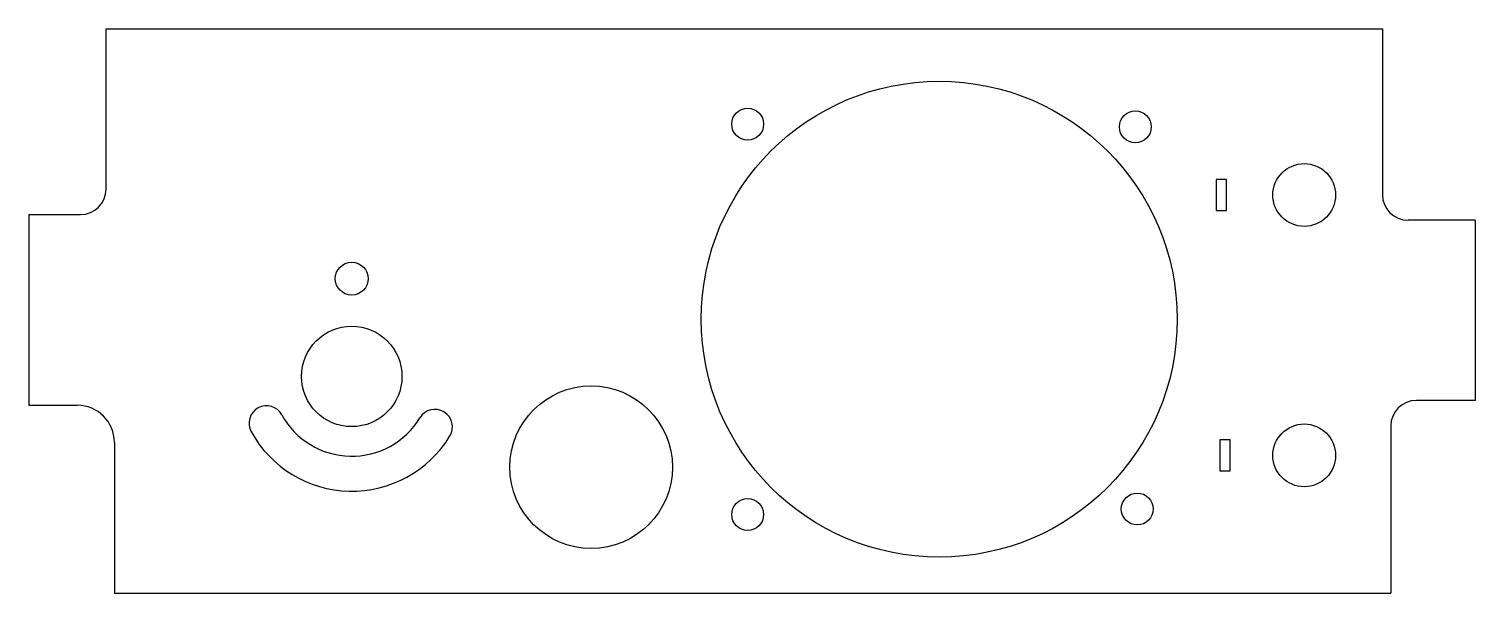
# Model space of a CAD drawing. Header units: millimetres. Extents: x -71 to 69, y -41 to 13.
import ezdxf

# ---------------------------------------------------------------- set-up
doc = ezdxf.new("R2010")
doc.units = ezdxf.units.MM
doc.layers.add('Sketch', color=7, linetype='CONTINUOUS')

msp = doc.modelspace()

# ---------------------------------------------------------------- linework, layer by layer
at = {"layer": 'Sketch'}
for p, q in [((-63.88, -2.19), (-63.88, 13.36)), ((-63.88, 13.36), (60.12, 13.36)), ((60.12, 13.36), (60.12, -2.74)), ((44.98, -1.28), (43.98, -1.28)), ((43.98, -1.28), (43.98, -4.28)), ((44.98, -4.28), (44.98, -1.28)), ((-71.38, -4.69), (-66.38, -4.69)), ((-71.38, -4.69), (-71.38, -23.21)), ((43.98, -4.28), (44.98, -4.28)), ((69.12, -5.24), (62.62, -5.24)), ((69.12, -5.24), (69.12, -22.74)), ((-71.38, -23.21), (-66.69, -23.21)), ((69.12, -22.74), (63.42, -22.74)), ((60.92, -25.24), (60.92, -41.46)), ((45.32, -26.58), (44.32, -26.58)), ((44.32, -26.58), (44.32, -29.58)), ((45.32, -29.58), (45.32, -26.58)), ((-63.08, -26.82), (-63.08, -41.46)), ((44.32, -29.58), (45.32, -29.58)), ((-63.08, -41.46), (60.92, -41.46))]:
    msp.add_line(p, q, dxfattribs=at)
for centre, radius in [((17.06, -14.85), 23.12), ((-1.55, 4.1), 1.55), ((36.11, 3.84), 1.55), ((52.52, -2.78), 3.05), ((-40.02, -10.91), 1.6), ((-40.02, -20.41), 4.88), ((-16.76, -29.23), 7.9), ((52.52, -28.08), 3.05), ((-1.55, -33.83), 1.55), ((36.3, -33.29), 1.55)]:
    msp.add_circle(centre, radius, dxfattribs=at)
for centre, radius, start, end in [((-66.38, -2.19), 2.5, -90, 0), ((62.62, -2.74), 2.5, 180, -90), ((-66.69, -26.82), 3.61, 0, 90), ((-48.3, -24.96), 1.7, 28.7582, -151.2418), ((-31.94, -25.31), 1.7, -31.2418, 148.7582), ((63.42, -25.24), 2.5, 90, 180), ((-40.02, -20.41), 7.75, -151.2418, -31.2418), ((-40.02, -20.41), 11.15, -151.2418, -31.2418)]:
    msp.add_arc(centre, radius, start, end, dxfattribs=at)

doc.saveas('drawing.dxf')
